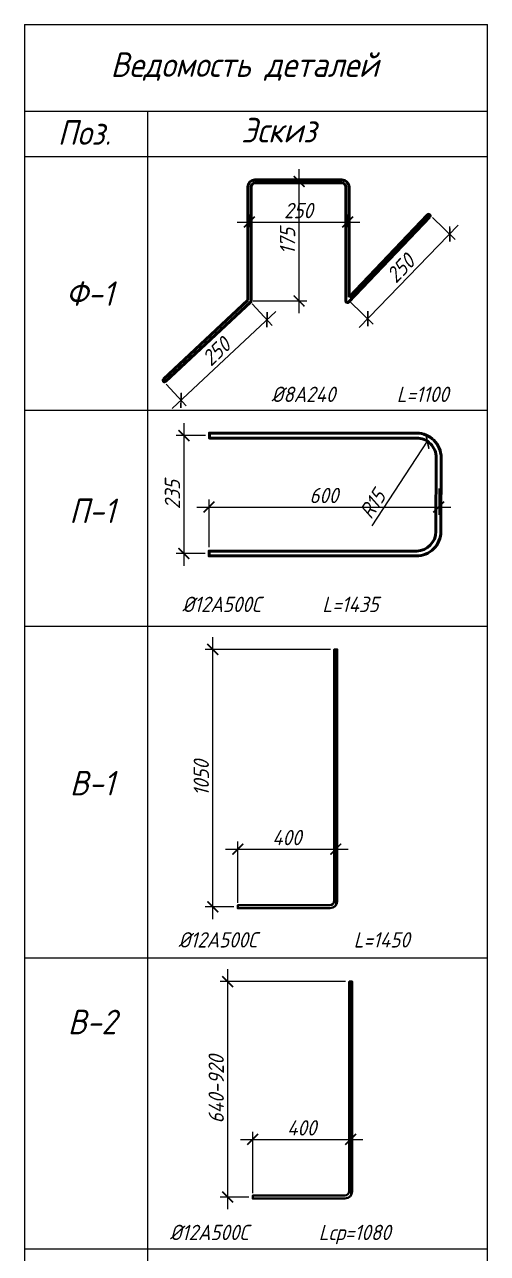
# Model space of a CAD drawing. Header units: millimetres. Extents: x 504091 to 2165846, y 135022 to 442887.
# Drawn here: x 1061463 to 1062219, y 230770 to 232776 of the extents above; entities that cross this region are included whole.
import ezdxf

# ---------------------------------------------------------------- set-up
doc = ezdxf.new("R2010")
doc.units = ezdxf.units.MM
doc.layers.get('Defpoints').update_dxf_attribs({"color": 255})
for name, color, linetype, lineweight in [('!_КР_Размеры', 7, 'Continuous', 9), ('КР_Арматура 12', 174, 'Continuous', 40), ('КР_арматура 16', 224, 'Continuous', 50), ('КР_арматура 8', 232, 'Continuous', 50), ('Размеры (линейные)', 154, 'Continuous', 9)]:
    doc.layers.add(name, color=color, linetype=linetype, lineweight=lineweight)
doc.layers.add('!Defpoints', color=255, linetype='Continuous', lineweight=5, plot=False)
doc.styles.add('GOST 2.304_new', font='isocpeur.ttf', dxfattribs={"width": 0.9, "oblique": 15})
doc.dimstyles.new('SPDS 1_10', dxfattribs={"dimscale": 10, "dimtxt": 2.5, "dimasz": 1.77, "dimexe": 1.25, "dimexo": 0.625, "dimtad": 1, "dimdec": 0, "dimrnd": 0.001, "dimtxsty": 'GOST 2.304_new', "dimblk": 'ARCHTICK', "dimcen": 2.5, "dimdle": 2, "dimclrt": 256, "dimadec": 0, "dimazin": 2, "dimtfac": 0.75, "dimtdec": 0, "dimtmove": 1, "dimatfit": 3, "dimfxl": 0, "dimtolj": 1, "dimlwd": 9, "dimlwe": 9, "dimarcsym": 0})

# ---------------------------------------------------------------- blocks, each defined once
blk = doc.blocks.new('_ArchTick')
at = {"color": 0, "linetype": 'ByBlock', "const_width": 0.15}
blk.add_lwpolyline([(-0.5, -0.5), (0.5, 0.5)], dxfattribs=at)
blk = doc.blocks.new('*D1774')
at = {"layer": 'Defpoints', "color": 0, "lineweight": 20, "ltscale": 100, "transparency": 16777216}
for p in [(1061899.4, 232519.5), (1061911.5, 232519.5), (1061830.4, 232324.6)]:
    blk.add_point(p, dxfattribs=at)
at = {"layer": 'Размеры (линейные)', "color": 0, "lineweight": 9, "ltscale": 100, "transparency": 16777216}
for p, q in [((1061911.5, 232304.6), (1061911.5, 232539.5)), ((1061905.7, 232519.5), (1061924, 232519.5)), ((1061836.7, 232324.6), (1061924, 232324.6))]:
    blk.add_line(p, q, dxfattribs=at)
at = {"layer": 'Размеры (линейные)', "color": 0, "lineweight": 9, "ltscale": 100, "transparency": 16777216, "xscale": 17.7, "yscale": 17.7, "zscale": 17.7}
for p, rotation in [((1061911.5, 232519.5), 90), ((1061911.5, 232324.6), 270)]:
    blk.add_blockref('_ArchTick', p, dxfattribs=dict(at, rotation=rotation))
at = {"layer": 'Размеры (линейные)', "ltscale": 100, "transparency": 16777216, "insert": (1061892.7, 232422.1), "char_height": 25, "attachment_point": 5, "rotation": 90, "style": 'GOST 2.304_new'}
blk.add_mtext('\\A1;175', dxfattribs=at)
blk = doc.blocks.new('*D1775')
at = {"layer": 'Defpoints', "color": 0, "lineweight": 20, "ltscale": 100, "transparency": 16777216}
for p in [(1062125, 232465.2), (1062157.6, 232433.7), (1061991.2, 232327.2)]:
    blk.add_point(p, dxfattribs=at)
at = {"layer": 'Размеры (линейные)', "color": 0, "lineweight": 9, "ltscale": 100, "transparency": 16777216}
for p, q in [((1062009.8, 232281.2), (1062171.5, 232448)), ((1062129.5, 232460.9), (1062166.6, 232425)), ((1061995.7, 232322.8), (1062032.7, 232286.9))]:
    blk.add_line(p, q, dxfattribs=at)
at = {"layer": 'Размеры (линейные)', "color": 0, "lineweight": 9, "ltscale": 100, "transparency": 16777216, "xscale": 17.7, "yscale": 17.7, "zscale": 17.7}
for p, rotation in [((1062157.6, 232433.7), 45.8853463330187), ((1062023.8, 232295.6), 225.8853463330187)]:
    blk.add_blockref('_ArchTick', p, dxfattribs=dict(at, rotation=rotation))
at = {"layer": 'Размеры (линейные)', "ltscale": 100, "transparency": 16777216, "insert": (1062077.2, 232377.7), "char_height": 25, "attachment_point": 5, "rotation": 45.8853, "style": 'GOST 2.304_new'}
blk.add_mtext('\\A1;250', dxfattribs=at)
blk = doc.blocks.new('*D1776')
at = {"layer": 'Defpoints', "color": 0, "lineweight": 20, "ltscale": 100, "transparency": 16777216}
for p in [(1061830.5, 232324.6), (1061859.2, 232293.8), (1061690, 232193.3)]:
    blk.add_point(p, dxfattribs=at)
at = {"layer": 'Размеры (линейные)', "color": 0, "lineweight": 9, "ltscale": 100, "transparency": 16777216}
for p, q in [((1061704.2, 232148.9), (1061873.8, 232307.5)), ((1061834.7, 232320), (1061867.8, 232284.7)), ((1061694.3, 232188.8), (1061727.3, 232153.4))]:
    blk.add_line(p, q, dxfattribs=at)
at = {"layer": 'Размеры (линейные)', "color": 0, "lineweight": 9, "ltscale": 100, "transparency": 16777216, "xscale": 17.7, "yscale": 17.7, "zscale": 17.7}
for p, rotation in [((1061859.2, 232293.8), 43.06238409189598), ((1061718.8, 232162.5), 223.062384091896)]:
    blk.add_blockref('_ArchTick', p, dxfattribs=dict(at, rotation=rotation))
at = {"layer": 'Размеры (линейные)', "ltscale": 100, "transparency": 16777216, "insert": (1061776.2, 232241.9), "char_height": 25, "attachment_point": 5, "rotation": 43.0624, "style": 'GOST 2.304_new'}
blk.add_mtext('\\A1;250', dxfattribs=at)
blk = doc.blocks.new('*D1777')
at = {"layer": 'Defpoints', "color": 0, "lineweight": 20, "ltscale": 100, "transparency": 16777216}
for p in [(1062139.5, 232025), (1062139.5, 231988.3), (1061764.5, 231916.4)]:
    blk.add_point(p, dxfattribs=at)
at = {"layer": 'Размеры (линейные)', "color": 0, "lineweight": 9, "ltscale": 100, "transparency": 16777216}
for p, q in [((1062139.5, 232018.7), (1062139.5, 231975.8)), ((1061744.5, 231988.3), (1062159.5, 231988.3)), ((1061764.5, 231922.7), (1061764.5, 232000.8))]:
    blk.add_line(p, q, dxfattribs=at)
at = {"layer": 'Размеры (линейные)', "color": 0, "lineweight": 9, "ltscale": 100, "transparency": 16777216, "xscale": 17.7, "yscale": 17.7, "zscale": 17.7, "rotation": 180}
blk.add_blockref('_ArchTick', (1061764.5, 231988.3), dxfattribs=at)
at = {"layer": 'Размеры (линейные)', "color": 0, "lineweight": 9, "ltscale": 100, "transparency": 16777216, "xscale": 17.7, "yscale": 17.7, "zscale": 17.7}
blk.add_blockref('_ArchTick', (1062139.5, 231988.3), dxfattribs=at)
at = {"layer": 'Размеры (линейные)', "ltscale": 100, "transparency": 16777216, "insert": (1061952, 232007.1), "char_height": 25, "attachment_point": 5, "style": 'GOST 2.304_new'}
blk.add_mtext('\\A1;600', dxfattribs=at)
blk = doc.blocks.new('*D1778')
at = {"layer": 'Defpoints', "color": 0, "lineweight": 20, "ltscale": 100, "transparency": 16777216}
for p in [(1061765, 232104.9), (1061723.5, 231912.4), (1061764.5, 231912.4)]:
    blk.add_point(p, dxfattribs=at)
at = {"layer": 'Размеры (линейные)', "color": 0, "lineweight": 9, "ltscale": 100, "transparency": 16777216}
for p, q in [((1061723.5, 232124.9), (1061723.5, 231892.4)), ((1061758.7, 232104.9), (1061711, 232104.9)), ((1061758.2, 231912.4), (1061711, 231912.4))]:
    blk.add_line(p, q, dxfattribs=at)
at = {"layer": 'Размеры (линейные)', "color": 0, "lineweight": 9, "ltscale": 100, "transparency": 16777216, "xscale": 17.7, "yscale": 17.7, "zscale": 17.7}
for p, rotation in [((1061723.5, 232104.9), 90), ((1061723.5, 231912.4), 270)]:
    blk.add_blockref('_ArchTick', p, dxfattribs=dict(at, rotation=rotation))
at = {"layer": 'Размеры (линейные)', "ltscale": 100, "transparency": 16777216, "insert": (1061704.7, 232008.6), "char_height": 25, "attachment_point": 5, "rotation": 90, "style": 'GOST 2.304_new'}
blk.add_mtext('\\A1;235', dxfattribs=at)
blk = doc.blocks.new('*D1779')
at = {"layer": 'Defpoints', "color": 0, "lineweight": 20, "ltscale": 100, "transparency": 16777216}
for p in [(1061990.8, 232453.3), (1061830.2, 232438.6), (1061990.8, 232438.6)]:
    blk.add_point(p, dxfattribs=at)
at = {"layer": 'Размеры (линейные)', "color": 0, "lineweight": 9, "ltscale": 100, "transparency": 16777216}
for p, q in [((1061830.2, 232444.9), (1061830.2, 232465.8)), ((1061990.8, 232444.9), (1061990.8, 232465.8)), ((1061810.2, 232453.3), (1062010.8, 232453.3))]:
    blk.add_line(p, q, dxfattribs=at)
at = {"layer": 'Размеры (линейные)', "color": 0, "lineweight": 9, "ltscale": 100, "transparency": 16777216, "xscale": 17.7, "yscale": 17.7, "zscale": 17.7, "rotation": 180}
blk.add_blockref('_ArchTick', (1061830.2, 232453.3), dxfattribs=at)
at = {"layer": 'Размеры (линейные)', "color": 0, "lineweight": 9, "ltscale": 100, "transparency": 16777216, "xscale": 17.7, "yscale": 17.7, "zscale": 17.7}
blk.add_blockref('_ArchTick', (1061990.8, 232453.3), dxfattribs=at)
at = {"layer": 'Размеры (линейные)', "ltscale": 100, "transparency": 16777216, "insert": (1061910.5, 232472), "char_height": 25, "attachment_point": 5, "style": 'GOST 2.304_new'}
blk.add_mtext('\\A1;250', dxfattribs=at)
blk = doc.blocks.new('*D1780')
at = {"layer": 'Defpoints', "color": 0, "lineweight": 20, "ltscale": 100, "transparency": 16777216}
for p in [(1062121, 232095.6, 0), (1062103.5, 232068.9, 0)]:
    blk.add_point(p, dxfattribs=at)
at = {"layer": 'Размеры (линейные)', "color": 0, "lineweight": 9, "ltscale": 100, "transparency": 16777216}
blk.add_line((1062030.7, 231957.7), (1062121, 232095.6), dxfattribs=at)
at = {"layer": 'Размеры (линейные)', "color": 0, "lineweight": 9, "ltscale": 100, "transparency": 16777216, "xscale": 17.7, "yscale": 17.7, "zscale": 17.7, "rotation": 56.80116570078377}
blk.add_blockref('_ArchTick', (1062121, 232095.6), dxfattribs=at)
at = {"layer": 'Размеры (линейные)', "ltscale": 100, "transparency": 16777216, "insert": (1062031.4, 231992.9), "char_height": 25, "attachment_point": 5, "rotation": 56.8012, "style": 'GOST 2.304_new'}
blk.add_mtext('\\A1;R15', dxfattribs=at)
blk = doc.blocks.new('*D1797')
at = {"layer": 'Defpoints', "color": 0, "lineweight": 20, "ltscale": 100, "transparency": 16777216}
for p in [(1061971.5, 231430.2), (1061971.5, 231354.6), (1061811.5, 231336)]:
    blk.add_point(p, dxfattribs=at)
at = {"layer": 'Размеры (линейные)', "color": 0, "lineweight": 9, "ltscale": 100, "transparency": 16777216}
for p, q in [((1061811.5, 231342.3), (1061811.5, 231442.7)), ((1061971.5, 231360.8), (1061971.5, 231442.7)), ((1061791.5, 231430.2), (1061991.5, 231430.2))]:
    blk.add_line(p, q, dxfattribs=at)
at = {"layer": 'Размеры (линейные)', "color": 0, "lineweight": 9, "ltscale": 100, "transparency": 16777216, "xscale": 17.7, "yscale": 17.7, "zscale": 17.7, "rotation": 180}
blk.add_blockref('_ArchTick', (1061811.5, 231430.2), dxfattribs=at)
at = {"layer": 'Размеры (линейные)', "color": 0, "lineweight": 9, "ltscale": 100, "transparency": 16777216, "xscale": 17.7, "yscale": 17.7, "zscale": 17.7}
blk.add_blockref('_ArchTick', (1061971.5, 231430.2), dxfattribs=at)
at = {"layer": 'Размеры (линейные)', "ltscale": 100, "transparency": 16777216, "insert": (1061891.5, 231448.9), "char_height": 25, "attachment_point": 5, "style": 'GOST 2.304_new'}
blk.add_mtext('\\A1;400', dxfattribs=at)
blk = doc.blocks.new('*D1798')
at = {"layer": 'Defpoints', "color": 0, "lineweight": 20, "ltscale": 100, "transparency": 16777216}
for p in [(1061770.6, 231756), (1061969.1, 231756), (1061811.5, 231336)]:
    blk.add_point(p, dxfattribs=at)
at = {"layer": 'Размеры (линейные)', "color": 0, "lineweight": 9, "ltscale": 100, "transparency": 16777216}
for p, q in [((1061770.6, 231316), (1061770.6, 231776)), ((1061962.8, 231756), (1061758.1, 231756)), ((1061805.2, 231336), (1061758.1, 231336))]:
    blk.add_line(p, q, dxfattribs=at)
at = {"layer": 'Размеры (линейные)', "color": 0, "lineweight": 9, "ltscale": 100, "transparency": 16777216, "xscale": 17.7, "yscale": 17.7, "zscale": 17.7}
for p, rotation in [((1061770.6, 231756), 90), ((1061770.6, 231336), 270)]:
    blk.add_blockref('_ArchTick', p, dxfattribs=dict(at, rotation=rotation))
at = {"layer": 'Размеры (линейные)', "ltscale": 100, "transparency": 16777216, "insert": (1061751.8, 231546), "char_height": 25, "attachment_point": 5, "rotation": 90, "style": 'GOST 2.304_new'}
blk.add_mtext('\\A1;1050', dxfattribs=at)
blk = doc.blocks.new('*D1799')
at = {"layer": 'Defpoints', "color": 0, "lineweight": 20, "ltscale": 100, "transparency": 16777216}
for p in [(1061995.8, 230956.4), (1061995.8, 230880.8), (1061835.8, 230862.3)]:
    blk.add_point(p, dxfattribs=at)
at = {"layer": 'Размеры (линейные)', "color": 0, "lineweight": 9, "ltscale": 100, "transparency": 16777216}
for p, q in [((1061835.8, 230868.5), (1061835.8, 230968.9)), ((1061995.8, 230887.1), (1061995.8, 230968.9)), ((1061815.8, 230956.4), (1062015.8, 230956.4))]:
    blk.add_line(p, q, dxfattribs=at)
at = {"layer": 'Размеры (линейные)', "color": 0, "lineweight": 9, "ltscale": 100, "transparency": 16777216, "xscale": 17.7, "yscale": 17.7, "zscale": 17.7, "rotation": 180}
blk.add_blockref('_ArchTick', (1061835.8, 230956.4), dxfattribs=at)
at = {"layer": 'Размеры (линейные)', "color": 0, "lineweight": 9, "ltscale": 100, "transparency": 16777216, "xscale": 17.7, "yscale": 17.7, "zscale": 17.7}
blk.add_blockref('_ArchTick', (1061995.8, 230956.4), dxfattribs=at)
at = {"layer": 'Размеры (линейные)', "ltscale": 100, "transparency": 16777216, "insert": (1061915.8, 230975.2), "char_height": 25, "attachment_point": 5, "style": 'GOST 2.304_new'}
blk.add_mtext('\\A1;400', dxfattribs=at)
blk = doc.blocks.new('*D1800')
at = {"layer": 'Defpoints', "color": 0, "lineweight": 20, "ltscale": 100, "transparency": 16777216}
for p in [(1061794.9, 231213.9), (1061993.4, 231213.9), (1061835.8, 230862.3)]:
    blk.add_point(p, dxfattribs=at)
at = {"layer": 'Размеры (линейные)', "color": 0, "lineweight": 9, "ltscale": 100, "transparency": 16777216}
for p, q in [((1061794.9, 230842.3), (1061794.9, 231233.9)), ((1061987.2, 231213.9), (1061782.4, 231213.9)), ((1061829.6, 230862.3), (1061782.4, 230862.3))]:
    blk.add_line(p, q, dxfattribs=at)
at = {"layer": 'Размеры (линейные)', "color": 0, "lineweight": 9, "ltscale": 100, "transparency": 16777216, "xscale": 17.7, "yscale": 17.7, "zscale": 17.7}
for p, rotation in [((1061794.9, 231213.9), 90), ((1061794.9, 230862.3), 270)]:
    blk.add_blockref('_ArchTick', p, dxfattribs=dict(at, rotation=rotation))
at = {"layer": 'Размеры (линейные)', "ltscale": 100, "transparency": 16777216, "insert": (1061776.2, 231038.1), "char_height": 25, "attachment_point": 5, "rotation": 90, "style": 'GOST 2.304_new'}
blk.add_mtext('\\A1;640-920', dxfattribs=at)

msp = doc.modelspace()

# ---------------------------------------------------------------- linework, layer by layer
at = {"layer": '!Defpoints', "lineweight": 15, "ltscale": 100}
for p, q in [((1061971.463, 231337.6345), (1061971.463, 231756.0458)), ((1061995.8465, 230863.8528), (1061995.8465, 231213.9482))]:
    msp.add_line(p, q, dxfattribs=at)
at = {"color": 244, "lineweight": 18}
for p, q in [((1061463.204, 232775.53, 0.0023), (1061463.204, 228060.2063, 0.0331)), ((1062219.1139, 228060.2063, 0.0336), (1062219.1139, 232775.53, 0.0022)), ((1061463.204, 232560.3511, 0.0023), (1062219.1139, 232560.3511, 0.0023)), ((1061463.204, 232560.3511, 0.0023), (1062219.1139, 232560.3511, 0.0023)), ((1061463.204, 232146.5497, 0.0078), (1062219.1139, 232146.5497, 0.0078)), ((1061463.204, 231793.6683, 0.011), (1062219.1139, 231793.6683, 0.011)), ((1061463.204, 231252.7931, 0.0034), (1062219.1139, 231252.7931, 0.0034)), ((1061463.204, 230777.7169, -0.0034), (1062219.1139, 230777.7169, -0.0034)), ((1061463.204, 230777.7169, -0.0034), (1062219.1139, 230777.7169, -0.0034))]:
    msp.add_line(p, q, dxfattribs=at)
at = {"color": 244, "lineweight": 13}
msp.add_line((1061463.204, 232775.53, 0.0023), (1062219.1139, 232775.53, 0.0023), dxfattribs=at)
at = {"color": 244, "lineweight": 13, "elevation": 0.0023}
for points in [[(1061463.204, 232634.3511), (1062219.1139, 232634.3511)], [(1061664.1743, 232634.3511), (1061664.1743, 232546.8754)], [(1061664.1743, 232609.1642), (1061664.1743, 228060.2063)], [(1061463.204, 232560.3511), (1062219.1139, 232560.3511)]]:
    msp.add_lwpolyline(points, dxfattribs=at)
at = {"layer": 'КР_Арматура 12', "ltscale": 12}
for points in [[(1061961.863, 231338.4417, 0.414213562), (1061969.063, 231345.6417), (1061969.063, 231756.0458), (1061973.863, 231756.0458), (1061973.863, 231345.6417, -0.414213562), (1061961.863, 231333.6417)], [(1061986.2465, 230864.66, 0.414213562), (1061993.4465, 230871.86), (1061993.4465, 231213.9482), (1061998.2465, 231213.9482), (1061998.2465, 230871.86, -0.414213562), (1061986.2465, 230859.86)]]:
    msp.add_lwpolyline(points, format="xyb", dxfattribs=at)
for points in [[(1061961.863, 231338.4417), (1061811.463, 231338.4417), (1061811.463, 231333.6417), (1061961.863, 231333.6417)], [(1061986.2465, 230864.66), (1061835.8465, 230864.66), (1061835.8465, 230859.86), (1061986.2465, 230859.86)]]:
    msp.add_lwpolyline(points, dxfattribs=at)
at = {"layer": 'КР_арматура 16', "elevation": 0.0016}
msp.add_lwpolyline([(1062102.7832, 231908.3972, 0.415597767), (1062142.9781, 231948.3982), (1062143.4781, 232068.7917, 0.414695627), (1062103.4788, 232108.8582), (1061764.9827, 232108.8646), (1061764.9825, 232100.8646), (1062103.1709, 232100.8583, -0.416995829), (1062135.4781, 232068.8582), (1062134.9781, 231948.3984, -0.409119684), (1062103.5351, 231916.4038), (1061764.4776, 231916.4038), (1061764.4774, 231908.4035), (1062103.1642, 231908.3972)], format="xyb", dxfattribs=at)
at = {"layer": 'КР_арматура 8'}
for p, q in [((1061827.958, 232510.7012, 0.0016), (1061827.9209, 232325.6188, 0.0016)), ((1061833.078, 232510.7012, 0.0016), (1061833.0406, 232324.0719, 0.0016)), ((1061987.958, 232510.7012, 0.0016), (1061987.9206, 232324.5111, 0.0016)), ((1061993.078, 232510.7012, 0.0016), (1061993.0417, 232330.7242, 0.0016)), ((1061993.0417, 232330.7242, 0.0016), (1062121.4519, 232465.2927, 0.0016)), ((1061992.2973, 232322.7074, 0.0016), (1062125.0853, 232461.6854, 0.0016)), ((1061827.9209, 232325.6188, 0.0016), (1061690.0226, 232196.8282, 0.0016)), ((1061832.3276, 232322.7287, 0.0016), (1061693.5173, 232193.0864, 0.0016))]:
    msp.add_line(p, q, dxfattribs=at)
at = {"layer": 'КР_арматура 8', "ltscale": 100}
for p, q in [((1061981.558, 232522.2212, 0.0016), (1061839.478, 232522.2212, 0.0016)), ((1061981.558, 232517.1012, 0.0016), (1061839.478, 232517.1012, 0.0016))]:
    msp.add_line(p, q, dxfattribs=at)
for centre, radius, start, end in [((1061839.478, 232510.7012, 0.0016), 11.52, 90, 180), ((1061839.478, 232510.7012, 0.0016), 6.4, 90, 180), ((1061981.558, 232510.7012, 0.0016), 11.52, 0, 90), ((1061981.558, 232510.7012, 0.0016), 6.4, 0, 90), ((1061990.4806, 232324.5111, 0.0016), 2.56, 179.9796382, 315.2085977)]:
    msp.add_arc(centre, radius, start, end, dxfattribs=at)
at = {"layer": 'КР_арматура 8'}
for centre, radius, start, end in [((1062123.2253, 232463.4454, 0.0016), 2.5607, 316.5804055, 133.8320507), ((1061830.4664, 232324.5775, 0.0016), 2.6234, 310.8972639, 348.8868543), ((1061691.8968, 232195.0757, 0.0016), 2.5659, 136.920932, 309.1671613)]:
    msp.add_arc(centre, radius, start, end, dxfattribs=at)

# ---------------------------------------------------------------- texts
at = {"layer": '!_КР_Размеры', "width": 1105.24052, "attachment_point": 5, "style": 'GOST 2.304_new'}
for s, insert, char_height in [('Ведомость деталей', (1061822.5432, 232706.9486, 0.0023), 40), ('Поз.', (1061560.8104, 232599.3154, 0.0023), 40), ('Эскиз', (1061878.1569, 232603.2385, 0.0023), 40), ('Ф-1', (1061569.5451, 232336.492, 0.0039), 40), ('%%C8А240       L=1100', (1062011.0424, 232172.1335, 0.0016), 25), ('П-1', (1061573.5411, 231982.0409, 0.0061), 40), ('%%C12А500С       L=1435', (1061881.0116, 231829.4127), 25), ('В-1', (1061573.5411, 231537.6687, 0.0061), 40), ('%%C12А500С           L=1450', (1061903.2927, 231281.9883), 25), ('В-2', (1061573.5411, 231147.9545, 0.0061), 40), ('%%C12А500С        Lср=1080', (1061880.7055, 230801.175, -0.0136), 25)]:
    msp.add_mtext(s, dxfattribs=dict(at, insert=insert, char_height=char_height))

# ---------------------------------------------------------------- dimensions: what is measured, and where the dimension line sits
at = {"layer": 'Размеры (линейные)', "ltscale": 100}
for base, p1, p2, text, picture, middle in [((1061911.4937, 232519.5216, 0.0016), (1061830.4479, 232324.5963, 0.0016), (1061899.4238, 232519.5216, 0.0016), '175', '*D1774', (1061892.7437, 232422.0589, 0.0016)), ((1061723.4952, 231912.4037, 0.0016), (1061764.9826, 232104.8646, 0.0016), (1061764.4775, 231912.4037, 0.0016), '235', '*D1778', (1061704.7452, 232008.6341, 0.0016)), ((1061770.5543, 231756.0458), (1061811.463, 231336.0417), (1061969.063, 231756.0458), '1050', '*D1798', (1061751.8043, 231546.0437)), ((1061794.9377, 231213.9482), (1061835.8465, 230862.26), (1061993.4465, 231213.9482), '640-920', '*D1800', (1061776.1877, 231038.1041))]:
    dim = msp.add_linear_dim(base=base, p1=p1, p2=p2, angle=90, text=text, dimstyle='SPDS 1_10', dxfattribs=at)
    dim.commit()
    dim.dimension.update_dxf_attribs({"geometry": picture, "text_midpoint": middle})
for base, p1, p2, text, picture, middle in [((1061990.8058, 232453.2834, 0.0016), (1061830.2042, 232438.634, 0.0016), (1061990.8058, 232438.634, 0.0016), '250', '*D1779', (1061910.505, 232472.0334, 0.0016)), ((1062139.5207, 231988.3192, 0.0016), (1061764.4776, 231916.4038, 0.0016), (1062139.5207, 232024.9719, 0.0016), '600', '*D1777', (1061951.9992, 232007.0692, 0.0016)), ((1061971.463, 231430.1947), (1061811.463, 231336.0417), (1061971.463, 231354.5864), '400', '*D1797', (1061891.463, 231448.9447)), ((1061995.8465, 230956.4131), (1061835.8465, 230862.26), (1061995.8465, 230880.8047), '400', '*D1799', (1061915.8465, 230975.1631))]:
    dim = msp.add_linear_dim(base=base, p1=p1, p2=p2, text=text, dimstyle='SPDS 1_10', dxfattribs=at)
    dim.commit()
    dim.dimension.update_dxf_attribs({"geometry": picture, "text_midpoint": middle})
for p1, p2, distance, picture, middle in [((1061991.1813, 232327.1833, 0.0016), (1062125.044, 232465.2482, 0.0016), -45.3802, '*D1775', (1062077.2318, 232377.6786, 0.0016)), ((1061690.0216, 232193.3244, 0.0016), (1061830.4664, 232324.5775, 0.0016), -42.1308, '*D1776', (1061776.2082, 232241.8687, 0.0016))]:
    dim = msp.add_aligned_dim(p1=p1, p2=p2, distance=distance, text='250', dimstyle='SPDS 1_10', dxfattribs=at)
    dim.commit()
    dim.dimension.update_dxf_attribs({"geometry": picture, "text_midpoint": middle})
dim = msp.add_radius_dim(center=(1062103.4757, 232068.8572, 0.0016), mpoint=(1062120.9985, 232095.6361, 0.0016), text='R15', dimstyle='SPDS 1_10', dxfattribs=at)
dim.commit()
dim.dimension.update_dxf_attribs({"geometry": '*D1780', "text_midpoint": (1062047.0805, 231982.6725), "dimtype": 164})

doc.saveas('drawing.dxf')
